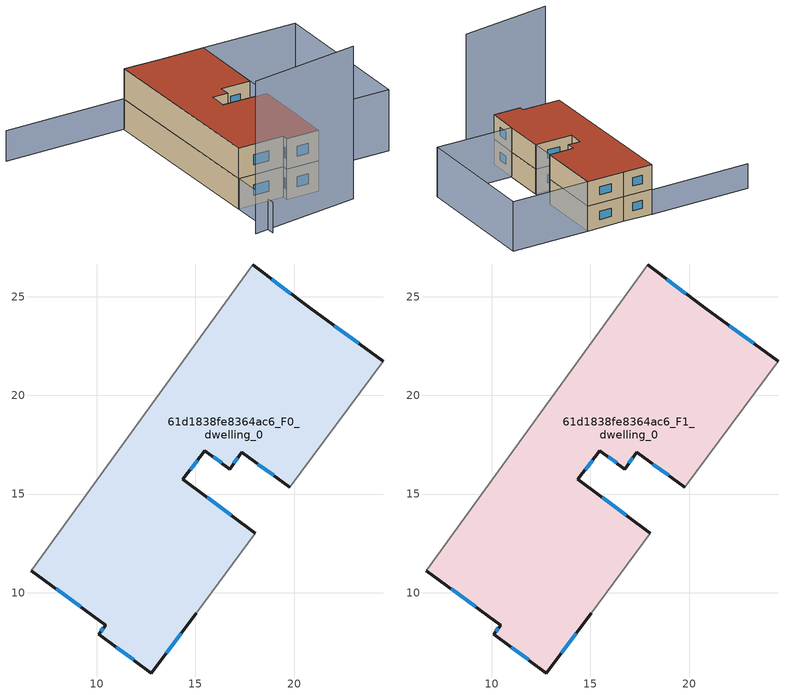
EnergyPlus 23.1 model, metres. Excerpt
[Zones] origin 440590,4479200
61d1838fe8364ac6_F0_dwelling_0
 floor ground (EU_floor_Construction): 20.79,24.43 24.51,21.74 19.78,15.36 17.35,17.11 16.75,16.27 15.48,17.19 14.37,15.75 18.03,13.01 15.04,8.96 12.77,5.93 10.1,7.91 10.44,8.36 6.69,11.12 17.91,26.61 z0
 wall outside (EU_wall_Construction): 18.03,13.01 14.37,15.75 15.48,17.19 16.75,16.27 17.35,17.11 19.78,15.36 / 6.69,11.12 10.44,8.36 10.1,7.91 12.77,5.93 15.04,8.96 / 24.51,21.74 20.79,24.43 17.91,26.61 z0:3
 wall adiabatic (EU_wall_Construction): 15.04,8.96 18.03,13.01 / 17.91,26.61 6.69,11.12 / 19.78,15.36 24.51,21.74 z0:3
 window (EU_Window_Construction): 14.74,16.23 15.11,16.71 / 16.81,13.92 15.59,14.83 / 13.53,6.95 14.28,7.95 / 10.99,7.25 11.88,6.6 / 10.33,8.21 10.21,8.06 / 7.95,10.2 9.19,9.28 / 19.82,25.16 18.87,25.88 / 23.26,22.64 22.03,23.53 / 18.16,16.52 18.97,15.94 / 16.95,16.55 17.15,16.83 / 15.9,16.88 16.32,16.58 z1:2
61d1838fe8364ac6_F1_dwelling_0
 floor to 61d1838fe8364ac6_F0_dwelling_0 (EU_floor_Construction): 20.79,24.43 24.5,21.74 19.77,15.36 17.35,17.11 16.75,16.27 15.48,17.19 14.37,15.75 18.03,13.01 15.04,8.96 12.77,5.93 10.1,7.91 10.44,8.36 6.69,11.12 17.9,26.61 z3
 wall outside (EU_wall_Construction): 18.03,13.01 14.37,15.75 15.48,17.19 16.75,16.27 17.35,17.11 19.78,15.36 / 6.69,11.12 10.44,8.36 10.1,7.91 12.77,5.93 15.04,8.96 / 24.51,21.74 20.79,24.43 17.91,26.61 z3:6
 wall adiabatic (EU_wall_Construction): 15.04,8.96 18.03,13.01 / 17.91,26.61 6.69,11.12 / 19.78,15.36 24.51,21.74 z3:6
 window (EU_Window_Construction): 14.74,16.23 15.11,16.71 / 16.81,13.92 15.59,14.83 / 13.53,6.95 14.28,7.95 / 10.99,7.25 11.88,6.6 / 10.33,8.21 10.21,8.06 / 7.95,10.2 9.19,9.28 / 19.82,25.16 18.87,25.88 / 23.26,22.64 22.03,23.53 / 18.16,16.52 18.97,15.94 / 16.95,16.55 17.15,16.83 / 15.9,16.88 16.32,16.58 z4:5
 roof outside (EU_roof_Construction): 18.03,13.01 14.37,15.75 15.48,17.19 16.75,16.27 17.35,17.11 19.78,15.36 24.51,21.74 20.79,24.43 17.91,26.61 6.69,11.12 10.44,8.36 10.1,7.91 12.77,5.93 15.04,8.96 z6
shading: 2.63,7.86 12.5,2.53 z0:15; 15.03,8.94 24.5,21.74 / 24.5,21.74 32.2,16.05 / 32.2,16.05 22.72,3.25 / 22.72,3.25 15.03,8.94 z0:6; 7.99,33.92 17.97,26.7 / 17.97,26.7 3.35,6.51 z0:3
[Building]
EU S2 Campaign: North Axis=0; Terrain=City; Solar Distribution=FullExterior
[Site:Location]
Madrid: Latitude=40.5; Longitude=-3.5; Time Zone=1; Elevation=609
[SizingPeriod:WeatherFileDays]
AnnualSizingPeriod: Begin Month=1; Begin Day of Month=1; End Month=12; End Day of Month=31; Day of Week for Start Day=Monday; Use Weather File Daylight Saving Period=No; Use Weather File Rain and Snow Indicators=No
[MATERIAL]
EU_InternalMass_Material: Roughness=MediumRough; Thickness=0.1; Conductivity=1; Density=1800; Specific Heat=900; Thermal Absorptance=0.9; Solar Absorptance=0.7; Visible Absorptance=0.7
[MATERIAL:NOMASS] Roughness=MediumRough; Thermal Absorptance=0.9; Solar Absorptance=0.7; Visible Absorptance=0.7
Name | Thermal Resistance
EU_wall_NoMass | 0.459673
EU_roof_NoMass | 0.495815
EU_floor_NoMass | 0.788942
[WINDOWMATERIAL:SIMPLEGLAZINGSYSTEM]
EU_Window_SimpleGlazing: UFactor=4.26103; Solar Heat Gain Coefficient=0.85; Visible Transmittance=0.85
[CONSTRUCTION]
EU_wall_Construction: EU_wall_NoMass
EU_roof_Construction: EU_roof_NoMass
EU_floor_Construction: EU_floor_NoMass
EU_Window_Construction: EU_Window_SimpleGlazing
EU_InternalMass_Construction: EU_InternalMass_Material
[ZONE] Type=1; Multiplier=1; Ceiling Height=autocalculate; Volume=434.81; Floor Area=autocalculate; Part of Total Floor Area=Yes
61d1838fe8364ac6_F0_dwelling_0; 61d1838fe8364ac6_F1_dwelling_0
[INTERNALMASS] Construction=EU_InternalMass_Construction; Surface Area=144.937
Name | Zone or ZoneList
61d1838fe8364ac6_F0_dwelling_0_EU_InternalMass | 61d1838fe8364ac6_F0_dwelling_0
61d1838fe8364ac6_F1_dwelling_0_EU_InternalMass | 61d1838fe8364ac6_F1_dwelling_0
[OTHEREQUIPMENT] Fuel Type=Electricity; Design Level Calculation Method=Watts/Area; Power per Zone Floor Area=1; Fraction Latent=0; Fraction Radiant=0; Fraction Lost=0; Carbon Dioxide Generation Rate=0; EndUse Subcategory=EU_Step8_InternalGains
Name | Zone or ZoneList or Space or SpaceList | Schedule
EU_Step8_InternalGain_61d1838fe8364ac6_F0_dwelling_0_f000 | 61d1838fe8364ac6_F0_dwelling_0 | EU_Step8_GainSchedule_61d1838fe8364ac6_F0_dwelling_0_f000
EU_Step8_InternalGain_61d1838fe8364ac6_F1_dwelling_0_f000 | 61d1838fe8364ac6_F1_dwelling_0 | EU_Step8_GainSchedule_61d1838fe8364ac6_F1_dwelling_0_f000
[ZONEVENTILATION:DESIGNFLOWRATE] Schedule=EU_AlwaysOn; Design Flow Rate Calculation Method=AirChanges/Hour; Air Changes per Hour=0.719161; Ventilation Type=Natural; Fan Pressure Rise=0; Fan Total Efficiency=1; Constant Term Coefficient=1; Temperature Term Coefficient=0; Velocity Term Coefficient=0; Velocity Squared Term Coefficient=0; Minimum Indoor Temperature=-100; Maximum Indoor Temperature=100; Delta Temperature=-100; Minimum Outdoor Temperature=-100; Maximum Outdoor Temperature=100; Maximum Wind Speed=40
Name | Zone or ZoneList or Space or SpaceList
EU_ConstantAir_61d1838fe8364ac6_F0_dwelling_0 | 61d1838fe8364ac6_F0_dwelling_0
EU_ConstantAir_61d1838fe8364ac6_F1_dwelling_0 | 61d1838fe8364ac6_F1_dwelling_0
[HVACTEMPLATE:THERMOSTAT] Constant Heating Setpoint=20; Constant Cooling Setpoint=50
EU_HeatOnly_61d1838fe8364ac6_F0_dwelling_0; EU_HeatOnly_61d1838fe8364ac6_F1_dwelling_0
[HVACTEMPLATE:ZONE:IDEALLOADSAIRSYSTEM] System Availability Schedule=EU_AlwaysOn; Maximum Heating Supply Air Temperature=50; Minimum Cooling Supply Air Temperature=13; Maximum Heating Supply Air Humidity Ratio=0.0156; Minimum Cooling Supply Air Humidity Ratio=0.0077; Heating Limit=NoLimit; Cooling Limit=NoLimit; Heating Availability Schedule=EU_AlwaysOn; Cooling Availability Schedule=EU_CoolingOff; Dehumidification Control Type=ConstantSensibleHeatRatio; Cooling Sensible Heat Ratio=0.7; Dehumidification Setpoint=60; Humidification Control Type=None; Humidification Setpoint=30; Outdoor Air Method=None; Outdoor Air Flow Rate per Person=0.00944; Outdoor Air Flow Rate per Zone Floor Area=0; Outdoor Air Flow Rate per Zone=0; Demand Controlled Ventilation Type=None; Outdoor Air Economizer Type=NoEconomizer; Heat Recovery Type=None; Sensible Heat Recovery Effectiveness=0.7; Latent Heat Recovery Effectiveness=0.65
Name | Template Thermostat
61d1838fe8364ac6_F0_dwelling_0 | EU_HeatOnly_61d1838fe8364ac6_F0_dwelling_0
61d1838fe8364ac6_F1_dwelling_0 | EU_HeatOnly_61d1838fe8364ac6_F1_dwelling_0
[SIZING:ZONE] Zone Cooling Design Supply Air Temperature Input Method=SupplyAirTemperature; Zone Cooling Design Supply Air Temperature=13; Zone Heating Design Supply Air Temperature Input Method=SupplyAirTemperature; Zone Heating Design Supply Air Temperature=50; Zone Cooling Design Supply Air Humidity Ratio=0.008; Zone Heating Design Supply Air Humidity Ratio=0.008; Cooling Design Air Flow Method=DesignDay; Cooling Design Air Flow Rate=0; Cooling Minimum Air Flow per Zone Floor Area=0.000762; Cooling Minimum Air Flow=0; Cooling Minimum Air Flow Fraction=0.2; Heating Design Air Flow Method=DesignDay; Heating Design Air Flow Rate=0; Heating Maximum Air Flow per Zone Floor Area=0.002032; Heating Maximum Air Flow=0.141576; Heating Maximum Air Flow Fraction=0.3; Account for Dedicated Outdoor Air System=No; Dedicated Outdoor Air System Control Strategy=NeutralSupplyAir; Dedicated Outdoor Air Low Setpoint Temperature for Design=autosize; Dedicated Outdoor Air High Setpoint Temperature for Design=autosize; Zone Load Sizing Method=Sensible Load Only No Latent Load; Zone Latent Cooling Design Supply Air Humidity Ratio Input Method=HumidityRatioDifference; Zone Cooling Design Supply Air Humidity Ratio Difference=0.005; Zone Latent Heating Design Supply Air Humidity Ratio Input Method=HumidityRatioDifference; Zone Humidification Design Supply Air Humidity Ratio Difference=0.005
61d1838fe8364ac6_F0_dwelling_0; 61d1838fe8364ac6_F1_dwelling_0
[SCHEDULE:CONSTANT]
Name | Hourly Value
EU_AlwaysOn | 1
EU_CoolingOff | 0
[SCHEDULE:FILE] Column Number=1; Rows to Skip at Top=0; Number of Hours of Data=8760; Column Separator=Comma; Interpolate to Timestep=No; Minutes per Item=60; Adjust Schedule for Daylight Savings=Yes
Name | File
EU_Step8_GainSchedule_61d1838fe8364ac6_F0_dwelling_0_f000 | ../../schedules/61d1838fe8364ac6/61d1838fe8364ac6_F0_dwelling_0_f000_gain.csv
EU_Step8_GainSchedule_61d1838fe8364ac6_F1_dwelling_0_f000 | ../../schedules/61d1838fe8364ac6/61d1838fe8364ac6_F1_dwelling_0_f000_gain.csv
